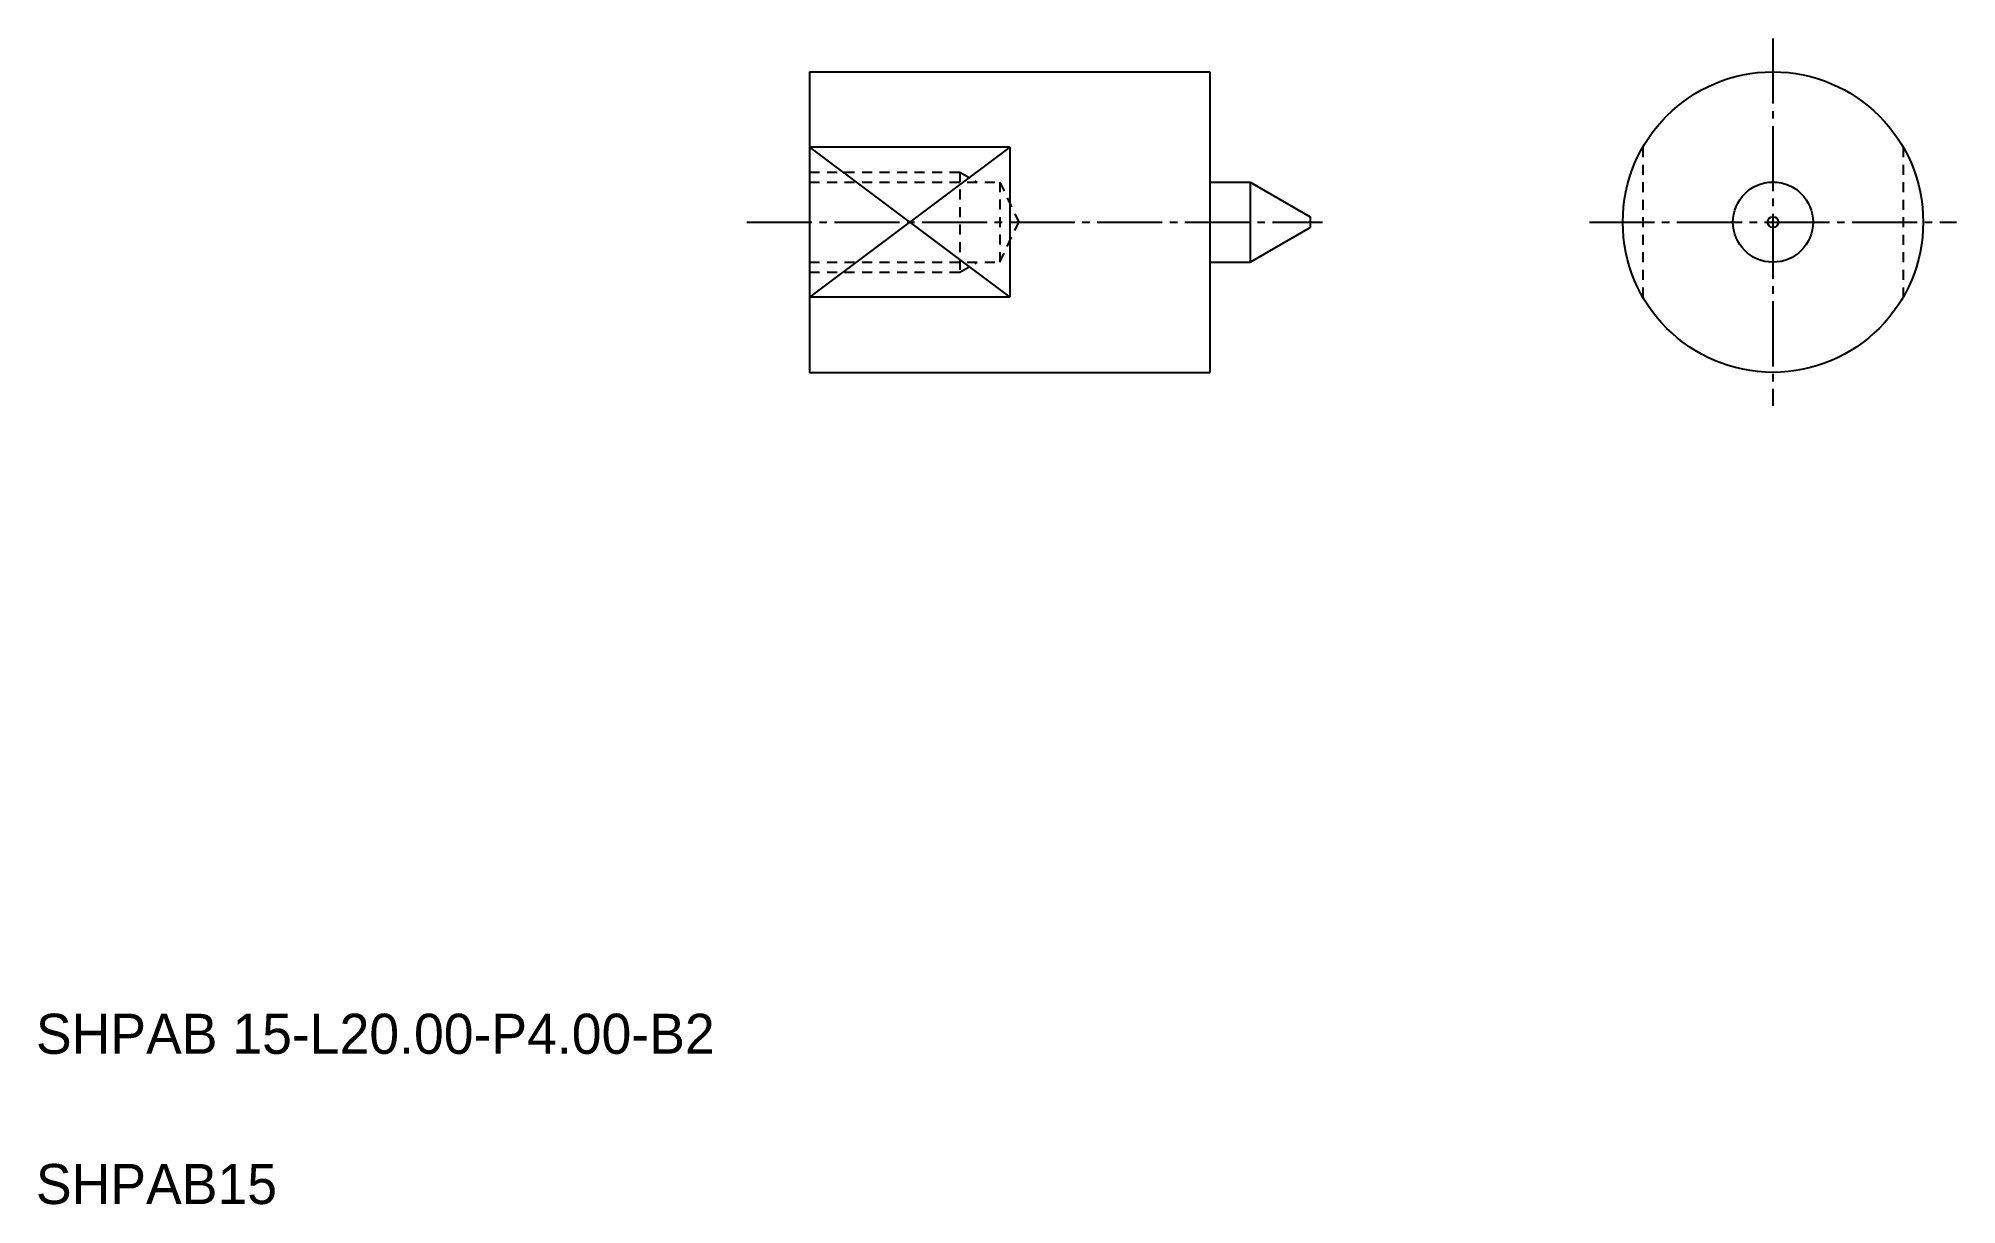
# Model space of a CAD drawing. Extents: x 5.1 to 100.9, y 5 to 63.2.
import ezdxf

# ---------------------------------------------------------------- set-up
doc = ezdxf.new("R2010")
doc.units = 0
doc.header["$LTSCALE"] = 0.25
doc.linetypes.add('CENTER', pattern=[17.5, 13, -1.5, 1.5, -1.5])
doc.linetypes.add('DASHED', pattern=[3.5, 2, -1.5])
doc.layers.get('0').update_dxf_attribs({"linetype": 'CONTINUOUS'})
doc.layers.add('CENTER', color=1, linetype='CENTER')

msp = doc.modelspace()

# ---------------------------------------------------------------- linework, layer by layer
for p, q in [((43.632, 61.518), (43.632, 46.518)), ((43.632, 61.518), (63.632, 61.518)), ((48.632, 61.518), (48.632, 61.518)), ((53.632, 61.518), (53.632, 61.518)), ((63.632, 61.518), (63.632, 46.518)), ((53.632, 57.76), (43.632, 57.76)), ((53.632, 57.76), (53.632, 50.277)), ((63.632, 56.018), (65.632, 56.018)), ((65.632, 56.018), (65.632, 52.018)), ((65.632, 56.018), (68.632, 54.286)), ((65.632, 52.018), (68.632, 53.75)), ((68.632, 54.286), (68.632, 53.75)), ((63.632, 52.018), (65.632, 52.018)), ((53.632, 50.277), (43.632, 50.277)), ((43.632, 46.518), (63.632, 46.518))]:
    msp.add_line(p, q)
at = {"color": 3}
for p, q in [((43.632, 57.76), (53.632, 50.277)), ((53.632, 57.76), (43.632, 50.277))]:
    msp.add_line(p, q, dxfattribs=at)
at = {"color": 3, "linetype": 'DASHED'}
for p, q in [((85.249, 57.76), (85.249, 50.277)), ((98.249, 57.76), (98.249, 50.277)), ((43.632, 56.518), (51.132, 56.518)), ((43.632, 56.018), (53.132, 56.018)), ((51.132, 56.518), (51.132, 51.518)), ((51.132, 56.518), (51.998, 56.018)), ((53.132, 56.018), (53.132, 52.018)), ((53.132, 56.018), (54.084, 54.018)), ((53.132, 52.018), (54.084, 54.018)), ((43.632, 52.018), (53.132, 52.018)), ((51.132, 51.518), (51.998, 52.018)), ((43.632, 51.518), (51.132, 51.518))]:
    msp.add_line(p, q, dxfattribs=at)
for radius in [7.5, 2, 0.268]:
    msp.add_circle((91.749, 54.018), radius)
at = {"layer": 'CENTER', "color": 1, "linetype": 'CENTER'}
for p, q in [((91.749, 63.189), (91.749, 44.847)), ((40.502, 54.018), (69.252, 54.018)), ((82.578, 54.018), (100.92, 54.018))]:
    msp.add_line(p, q, dxfattribs=at)

# ---------------------------------------------------------------- texts
for s, p in [('SHPAB 15-L20.00-P4.00-B2', (5, 12.5)), ('SHPAB15', (5, 5))]:
    msp.add_text(s, height=2).set_placement(p)

doc.saveas('drawing.dxf')
